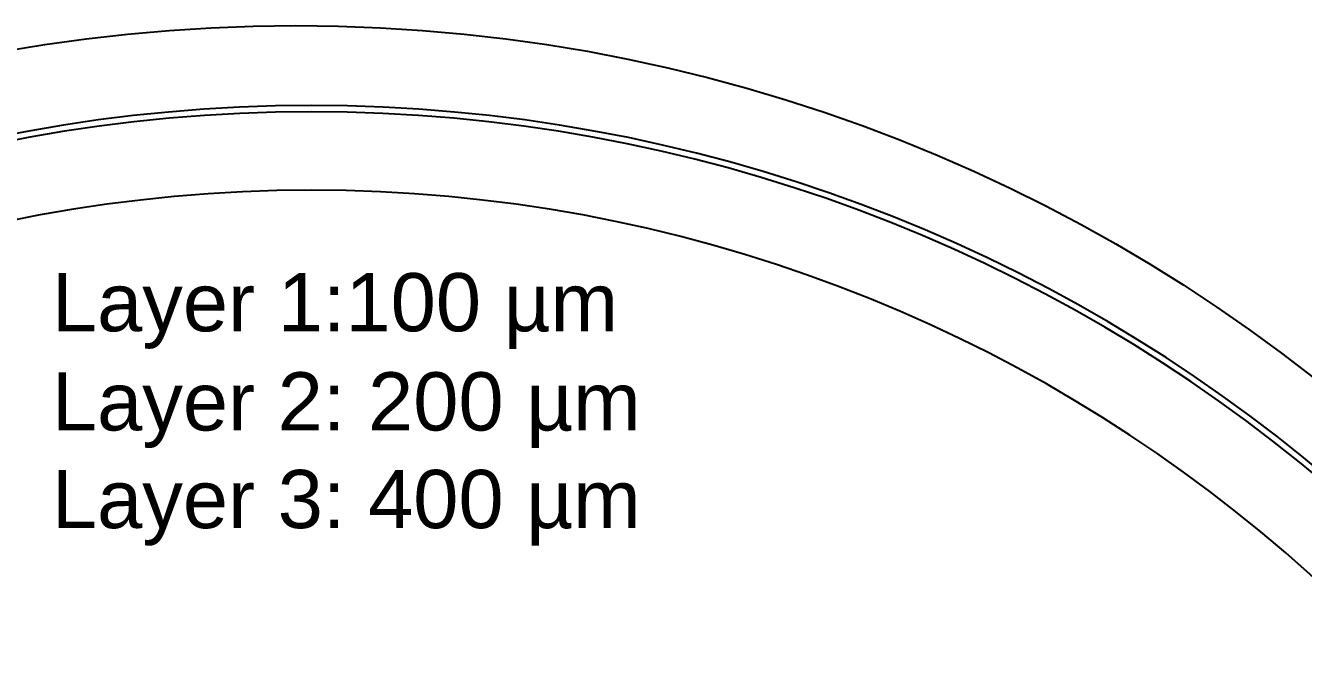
# Model space of a CAD drawing. Header units: inches. Extents: x -52997 to 52003, y -52254 to 52746.
# Drawn here: x -9110 to 31612, y 32335 to 52746 of the extents above; entities that cross this region are included whole.
import ezdxf

# ---------------------------------------------------------------- set-up
doc = ezdxf.new("R2010")
doc.units = ezdxf.units.IN
doc.header["$MEASUREMENT"] = 0
doc.layers.add('1', color=1, linetype='Continuous')
doc.layers.add('2', color=140, linetype='Continuous', lineweight=0)
doc.layers.add('3', color=90, linetype='Continuous', lineweight=0)
doc.styles.get("Standard").update_dxf_attribs({"font": 'Arial.ttf'})

msp = doc.modelspace()

# ---------------------------------------------------------------- linework, layer by layer
at = {"layer": '1'}
for points in [[(-16283, -47486), (0, -47486), (16283, -47486, 5.999107)], [(-16250, -47286), (0, -47286), (16250, -47286, 5.986812)], [(-13686, -45486), (0, -45486), (13686, -45486, 6.794322)]]:
    msp.add_lwpolyline(points, format="xyb", close=True, dxfattribs=at)
msp.add_circle((-497, 246), 52500, dxfattribs=at)
at = {"layer": '2'}
for points in [[(-16283, -47486), (0, -47486), (16283, -47486, 5.999107)], [(-16250, -47286), (0, -47286), (16250, -47286, 5.986812)], [(-13686, -45486), (0, -45486), (13686, -45486, 6.794322)]]:
    msp.add_lwpolyline(points, format="xyb", close=True, dxfattribs=at)
msp.add_circle((-497, 246), 52500, dxfattribs=at)
at = {"layer": '3'}
for points in [[(-16283, -47486), (0, -47486), (16283, -47486, 5.999107)], [(-16283, -47486), (0, -47486), (16283, -47486, 5.999107)], [(-16250, -47286), (0, -47286), (16250, -47286, 5.986812)], [(-16250, -47286), (0, -47286), (16250, -47286, 5.986812)], [(-13686, -45486), (0, -45486), (13686, -45486, 6.794322)], [(-13686, -45486), (0, -45486), (13686, -45486, 6.794322)]]:
    msp.add_lwpolyline(points, format="xyb", close=True, dxfattribs=at)
msp.add_circle((-497, 246), 52500, dxfattribs=at)
msp.add_circle((-497, 246), 52500, dxfattribs=at)

# ---------------------------------------------------------------- texts
at = {"layer": '1'}
msp.add_text('Layer 3: 400 µm', height=1854.01, dxfattribs=at).set_placement((-8273, 36739))
at = {"layer": '2'}
msp.add_text('Layer 2: 200 µm', height=1854.01, dxfattribs=at).set_placement((-8273, 39849))
at = {"layer": '3'}
msp.add_text('Layer 1:100 µm', height=1854.01, dxfattribs=at).set_placement((-8273, 43008))

doc.saveas('drawing.dxf')
